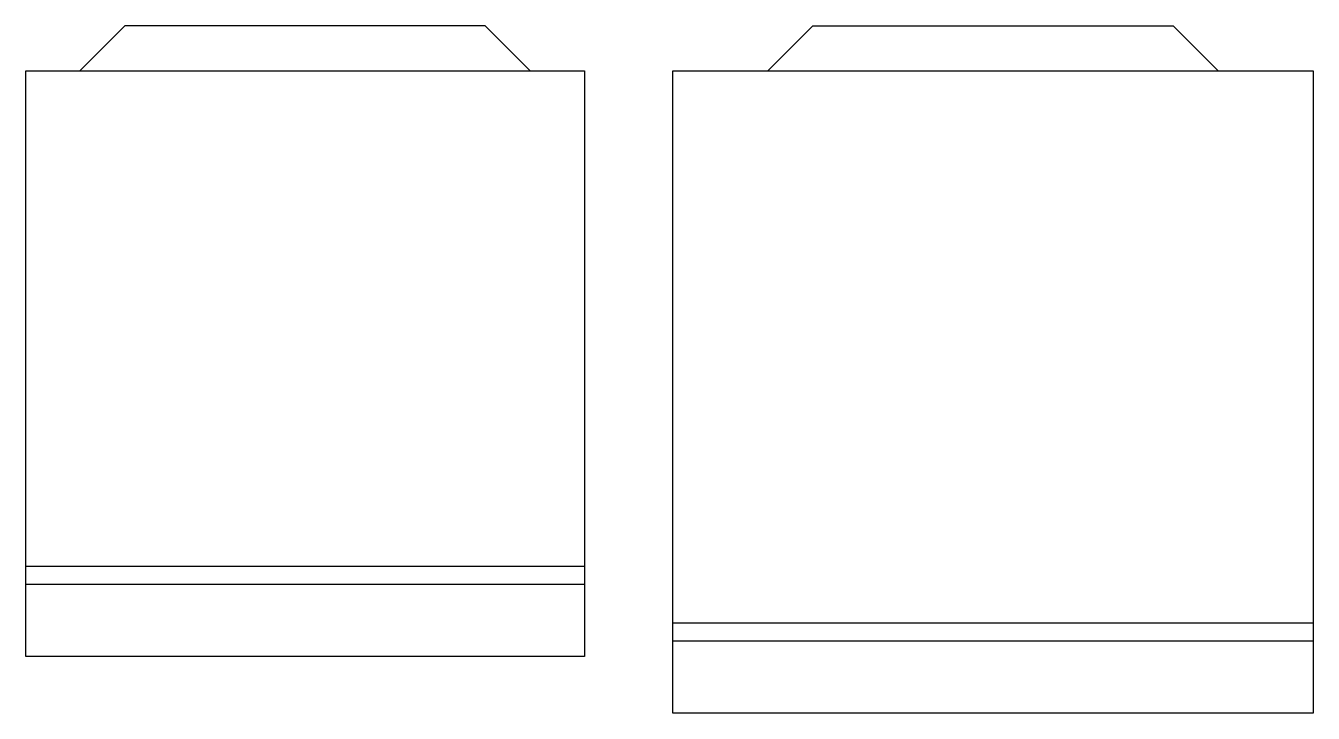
# Model space of a CAD drawing. Extents: x -0.67 to 0.76, y -0.77 to 0.
import ezdxf

# ---------------------------------------------------------------- set-up
doc = ezdxf.new("R2010")
doc.units = 0
doc.header["$MEASUREMENT"] = 0
doc.layers.add('A-PECAS', color=2, linetype='CONTINUOUS')

msp = doc.modelspace()

# ---------------------------------------------------------------- linework, layer by layer
at = {"layer": 'A-PECAS'}
for p, q in [((-0.0455, -0.605), (-0.6655, -0.605)), ((-0.0455, -0.625), (-0.6655, -0.625)), ((0.7636, -0.668), (0.0526, -0.668)), ((0.7636, -0.688), (0.0526, -0.688))]:
    msp.add_line(p, q, dxfattribs=at)
for points in [[(-0.1055, -0.055), (-0.1555, -0.005), (-0.5555, -0.005), (-0.6055, -0.055)], [(0.1581, -0.055), (0.2081, -0.005), (0.6081, -0.005), (0.6581, -0.055)]]:
    msp.add_lwpolyline(points, dxfattribs=at)
for points in [[(-0.6655, -0.705), (-0.6655, -0.055), (-0.0455, -0.055), (-0.0455, -0.705)], [(0.7636, -0.055), (0.7636, -0.768), (0.0526, -0.768), (0.0526, -0.055)]]:
    msp.add_lwpolyline(points, close=True, dxfattribs=at)

doc.saveas('drawing.dxf')
